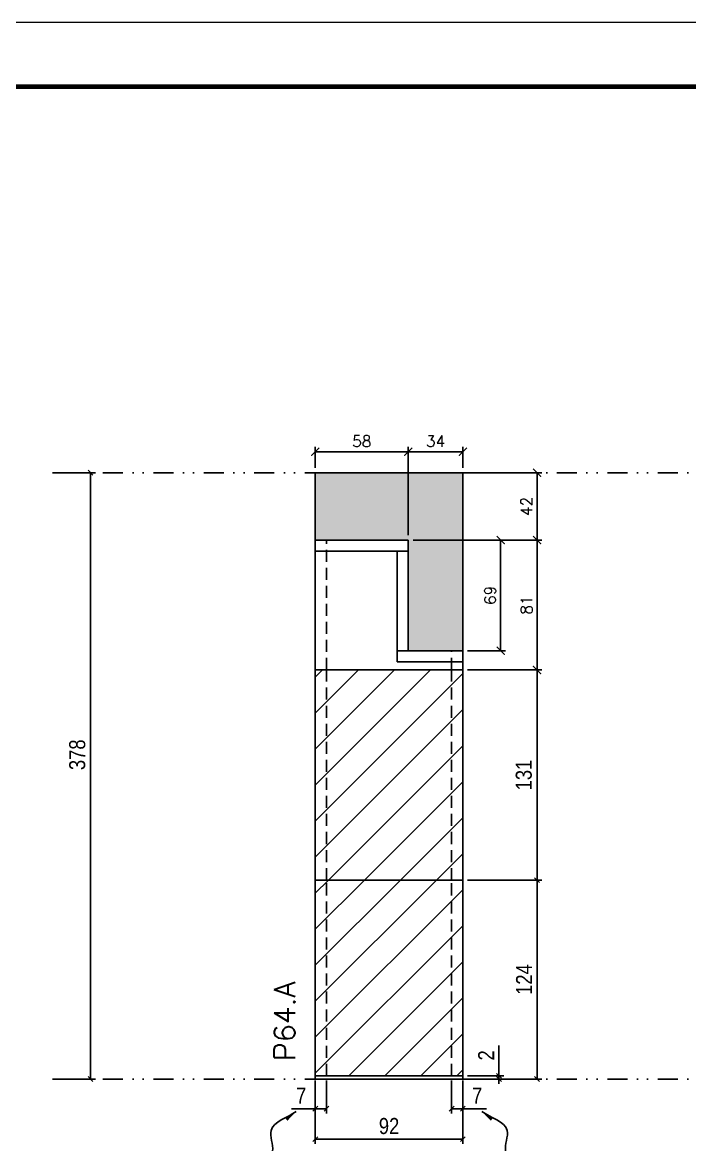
# Model space of a CAD drawing. Extents: x 2949 to 9203, y -16089 to 12527.
# Drawn here: x 3365 to 3781, y 4936 to 5635 of the extents above; entities that cross this region are included whole.
import ezdxf

# ---------------------------------------------------------------- set-up
doc = ezdxf.new("R2010")
doc.units = 0
for name, pattern in [('DASHED', [0.75, 0.5, -0.25]), ('DIVIDE2', [0.625, 0.25, -0.125, 0, -0.125, 0, -0.125]), ('HIDDEN', [0.375, 0.25, -0.125])]:
    doc.linetypes.add(name, pattern=pattern)
for name, color, linetype in [('COTA', 241, 'Continuous'), ('cotas', 4, 'Continuous'), ('Nível', 160, 'Continuous'), ('Painéis', 200, 'Continuous'), ('SARR_2.2x7', 40, 'Continuous'), ('Sarrafo de Pressão', 42, 'HIDDEN')]:
    doc.layers.add(name, color=color, linetype=linetype)
for name, color, linetype, lineweight in [('Folhas', 255, 'Continuous', 9), ('Hachura', 251, 'Continuous', 9), ('SARRAFO DE PRESSAO', 251, 'DASHED', 9), ('Texto Seção', 7, 'Continuous', 15)]:
    doc.layers.add(name, color=color, linetype=linetype, lineweight=lineweight)
doc.styles.add('COTA TECNICA', font='techl___.ttf', dxfattribs={"height": 10})
doc.styles.add('COTA TECNICA-50', font='techl___.ttf', dxfattribs={"height": 10})
doc.styles.add('REGUA-120', font='ROMANS.shx', dxfattribs={"height": 15})
doc.styles.add('ROMANS', font='romans.shx')
doc.styles.get("Standard").update_dxf_attribs({"font": 'arial.ttf'})
doc.dimstyles.new('COTA PAINEL-50', dxfattribs={"dimtxt": 10, "dimasz": 3, "dimexe": 3, "dimexo": 3, "dimgap": 3, "dimtad": 1, "dimdec": 1, "dimzin": 12, "dimdsep": 46, "dimtxsty": 'COTA TECNICA-50', "dimblk1": 'OBLIQUE', "dimblk2": 'OBLIQUE', "dimsah": 1, "dimcen": 0.9, "dimclrd": 4, "dimclre": 4, "dimclrt": 240, "dimadec": 1, "dimazin": 3, "dimtfac": 1, "dimtdec": 1, "dimtmove": 0, "dimatfit": 3, "dimfxl": 1, "dimtolj": 1, "dimtzin": 12, "dimarcsym": 0})
doc.dimstyles.new('Cota Paínel', dxfattribs={"dimtxt": 7, "dimasz": 5, "dimexe": 3, "dimexo": 3, "dimgap": 3, "dimtad": 1, "dimdec": 1, "dimzin": 12, "dimdsep": 46, "dimtxsty": 'ROMANS', "dimblk": 'ARCHTICK', "dimcen": 0, "dimclrd": 4, "dimclre": 4, "dimclrt": 1, "dimadec": 1, "dimazin": 3, "dimtfac": 1, "dimtdec": 1, "dimtmove": 0, "dimatfit": 3, "dimldrblk": 'OBLIQUE', "dimfxl": 1, "dimtolj": 1, "dimtzin": 12, "dimarcsym": 0})
doc.dimstyles.new('PAINEL', dxfattribs={"dimtxt": 10, "dimasz": 3, "dimexe": 3, "dimexo": 3, "dimgap": 3, "dimtad": 1, "dimdec": 1, "dimzin": 12, "dimdsep": 46, "dimtxsty": 'COTA TECNICA', "dimblk1": 'OBLIQUE', "dimblk2": 'OBLIQUE', "dimsah": 1, "dimcen": 0.9, "dimclrd": 4, "dimclre": 4, "dimclrt": 240, "dimadec": 1, "dimazin": 3, "dimtfac": 1, "dimtdec": 1, "dimtmove": 0, "dimatfit": 3, "dimfxl": 1, "dimtolj": 1, "dimtzin": 12, "dimarcsym": 0})
doc.dimstyles.get("Standard").update_dxf_attribs({"dimtxt": 0.18, "dimasz": 0.18, "dimexe": 0.18, "dimexo": 0.0625, "dimgap": 0.09, "dimtad": 0, "dimtih": 1, "dimtoh": 1, "dimdec": 4, "dimzin": 0, "dimdsep": 46, "dimtxsty": 'Standard', "dimcen": 0.09, "dimadec": 0, "dimazin": 0, "dimtfac": 1, "dimtdec": 4, "dimtofl": 0, "dimtmove": 0, "dimatfit": 3, "dimfxl": 1, "dimtolj": 1, "dimtzin": 0, "dimarcsym": 0})
pattern_1 = [(45, (-126071.967, -22713.47), (-11.2253202, 11.2253202), [])]

# ---------------------------------------------------------------- blocks, each defined once
blk = doc.blocks.new('9999999999')
at = {"layer": 'Folhas'}
blk.add_lwpolyline([(98138.98, 34190.21), (99623.98, 34190.21), (99623.98, 35240.21), (98138.98, 35240.21)], close=True, dxfattribs=at)
at = {"layer": 'Folhas', "color": 30, "const_width": 3}
blk.add_lwpolyline([(98213.98, 34230.21), (99583.98, 34230.21), (99583.98, 35200.21), (98213.98, 35200.21)], close=True, dxfattribs=at)
blk = doc.blocks.new('_Oblique')
at = {"color": 0, "linetype": 'ByBlock', "lineweight": -2}
blk.add_line((-0.5, -0.5), (0.5, 0.5), dxfattribs=at)
blk = doc.blocks.new('*D803')
at = {"layer": 'cotas', "color": 4, "linetype": 'ByBlock', "lineweight": -2, "transparency": 16777216}
for p, q in [((3386.69, 5354.57), (3410.41, 5354.57)), ((3407.41, 5354.57), (3407.41, 4976.57)), ((3386.69, 4976.57), (3410.41, 4976.57))]:
    blk.add_line(p, q, dxfattribs=at)
at = {"layer": 'Defpoints', "color": 0, "linetype": 'ByBlock', "transparency": 16777216}
for p in [(3383.69, 5354.57), (3383.69, 4976.57), (3407.41, 4976.57)]:
    blk.add_point(p, dxfattribs=at)
at = {"layer": 'cotas', "color": 4, "linetype": 'ByBlock', "lineweight": -2, "transparency": 16777216, "xscale": 3, "yscale": 3, "zscale": 3}
for p, rotation in [((3407.41, 5354.57), 90), ((3407.41, 4976.57), 270)]:
    blk.add_blockref('_Oblique', p, dxfattribs=dict(at, rotation=rotation))
at = {"layer": 'cotas', "color": 240, "linetype": 'ByBlock', "transparency": 16777216, "insert": (3399.17, 5178.72), "char_height": 10, "attachment_point": 5, "rotation": 90, "style": 'COTA TECNICA'}
blk.add_mtext('\\A1;378', dxfattribs=at)
blk = doc.blocks.new('*D786')
at = {"layer": 'COTA', "color": 4, "lineweight": -2, "transparency": 16777216}
for p, q in [((3547.54, 4975.57), (3547.54, 4936.11)), ((3639.54, 4975.57), (3639.54, 4936.11)), ((3547.54, 4939.11), (3639.54, 4939.11))]:
    blk.add_line(p, q, dxfattribs=at)
at = {"layer": 'Defpoints', "color": 0, "transparency": 16777216}
for p in [(3547.54, 4978.57), (3639.54, 4978.57), (3639.54, 4939.11)]:
    blk.add_point(p, dxfattribs=at)
at = {"layer": 'COTA', "color": 4, "lineweight": -2, "transparency": 16777216, "xscale": 3, "yscale": 3, "zscale": 3, "rotation": 180}
blk.add_blockref('_Oblique', (3547.54, 4939.11), dxfattribs=at)
at = {"layer": 'COTA', "color": 4, "lineweight": -2, "transparency": 16777216, "xscale": 3, "yscale": 3, "zscale": 3}
blk.add_blockref('_Oblique', (3639.54, 4939.11), dxfattribs=at)
at = {"layer": 'COTA', "color": 240, "transparency": 16777216, "insert": (3593.54, 4947.2), "char_height": 10, "attachment_point": 5, "style": 'COTA TECNICA'}
blk.add_mtext('\\A1;92', dxfattribs=at)
blk = doc.blocks.new('*D787')
at = {"layer": 'COTA', "color": 4, "lineweight": -2, "transparency": 16777216}
for p, q in [((3554.54, 4975.57), (3554.54, 4955.06)), ((3547.54, 4973.57), (3547.54, 4955.06)), ((3547.54, 4958.06), (3532.81, 4958.06)), ((3554.54, 4958.06), (3547.54, 4958.06))]:
    blk.add_line(p, q, dxfattribs=at)
at = {"layer": 'Defpoints', "color": 0, "transparency": 16777216}
for p in [(3547.54, 4976.57), (3554.54, 4978.57), (3547.54, 4958.06)]:
    blk.add_point(p, dxfattribs=at)
at = {"layer": 'COTA', "color": 4, "lineweight": -2, "transparency": 16777216, "xscale": 3, "yscale": 3, "zscale": 3, "rotation": 180}
blk.add_blockref('_Oblique', (3547.54, 4958.06), dxfattribs=at)
at = {"layer": 'COTA', "color": 4, "lineweight": -2, "transparency": 16777216, "xscale": 3, "yscale": 3, "zscale": 3}
blk.add_blockref('_Oblique', (3554.54, 4958.06), dxfattribs=at)
at = {"layer": 'COTA', "color": 240, "transparency": 16777216, "insert": (3538.68, 4966.13), "char_height": 10, "attachment_point": 5, "style": 'COTA TECNICA-50'}
blk.add_mtext('\\A1;7', dxfattribs=at)
blk = doc.blocks.new('*D788')
at = {"layer": 'COTA', "color": 4, "lineweight": -2, "transparency": 16777216}
for p, q in [((3632.54, 4975.57), (3632.54, 4955.06)), ((3639.54, 4973.57), (3639.54, 4955.06)), ((3632.54, 4958.06), (3639.54, 4958.06)), ((3639.54, 4958.06), (3654.27, 4958.06))]:
    blk.add_line(p, q, dxfattribs=at)
at = {"layer": 'Defpoints', "color": 0, "transparency": 16777216}
for p in [(3632.54, 4978.57), (3639.54, 4976.57), (3639.54, 4958.06)]:
    blk.add_point(p, dxfattribs=at)
at = {"layer": 'COTA', "color": 4, "lineweight": -2, "transparency": 16777216, "xscale": 3, "yscale": 3, "zscale": 3, "rotation": 180}
blk.add_blockref('_Oblique', (3632.54, 4958.06), dxfattribs=at)
at = {"layer": 'COTA', "color": 4, "lineweight": -2, "transparency": 16777216, "xscale": 3, "yscale": 3, "zscale": 3}
blk.add_blockref('_Oblique', (3639.54, 4958.06), dxfattribs=at)
at = {"layer": 'COTA', "color": 240, "transparency": 16777216, "insert": (3648.41, 4966.13), "char_height": 10, "attachment_point": 5, "style": 'COTA TECNICA-50'}
blk.add_mtext('\\A1;7', dxfattribs=at)
blk = doc.blocks.new('*D789')
at = {"layer": 'COTA', "color": 4, "lineweight": -2, "transparency": 16777216}
for p, q in [((3642.54, 5100.57), (3688.78, 5100.57)), ((3685.78, 4976.57), (3685.78, 5100.57)), ((3642.54, 4976.57), (3688.78, 4976.57))]:
    blk.add_line(p, q, dxfattribs=at)
at = {"layer": 'Defpoints', "color": 0, "transparency": 16777216}
for p in [(3639.54, 5100.57), (3685.78, 5100.57), (3639.54, 4976.57)]:
    blk.add_point(p, dxfattribs=at)
at = {"layer": 'COTA', "color": 4, "lineweight": -2, "transparency": 16777216, "xscale": 3, "yscale": 3, "zscale": 3}
for p, rotation in [((3685.78, 5100.57), 90), ((3685.78, 4976.57), 270)]:
    blk.add_blockref('_Oblique', p, dxfattribs=dict(at, rotation=rotation))
at = {"layer": 'COTA', "color": 240, "transparency": 16777216, "insert": (3677.71, 5038.57), "char_height": 10, "attachment_point": 5, "rotation": 90, "style": 'COTA TECNICA-50'}
blk.add_mtext('\\A1;124', dxfattribs=at)
blk = doc.blocks.new('*D790')
at = {"layer": 'COTA', "color": 4, "lineweight": -2, "transparency": 16777216}
for p, q in [((3662.07, 4978.57), (3662.07, 4997.37)), ((3642.54, 4978.57), (3665.07, 4978.57)), ((3642.54, 4976.57), (3665.07, 4976.57)), ((3662.07, 4976.57), (3662.07, 4978.57)), ((3662.07, 4976.57), (3662.07, 4973.57))]:
    blk.add_line(p, q, dxfattribs=at)
at = {"layer": 'Defpoints', "color": 0, "transparency": 16777216}
for p in [(3639.54, 4978.57), (3639.54, 4976.57), (3662.07, 4976.57)]:
    blk.add_point(p, dxfattribs=at)
at = {"layer": 'COTA', "color": 4, "lineweight": -2, "transparency": 16777216, "xscale": 3, "yscale": 3, "zscale": 3}
for p, rotation in [((3662.07, 4978.57), 270), ((3662.07, 4976.57), 90)]:
    blk.add_blockref('_Oblique', p, dxfattribs=dict(at, rotation=rotation))
at = {"layer": 'COTA', "color": 240, "transparency": 16777216, "insert": (3654.07, 4991.31), "char_height": 10, "attachment_point": 5, "rotation": 90, "style": 'COTA TECNICA-50'}
blk.add_mtext('\\A1;2', dxfattribs=at)
blk = doc.blocks.new('*D791')
at = {"layer": 'COTA', "color": 4, "linetype": 'ByBlock', "lineweight": -2, "transparency": 16777216}
for p, q in [((3642.54, 5231.57), (3688.78, 5231.57)), ((3685.78, 5231.57), (3685.78, 5100.57)), ((3642.54, 5100.57), (3688.78, 5100.57))]:
    blk.add_line(p, q, dxfattribs=at)
at = {"layer": 'Defpoints', "color": 0, "linetype": 'ByBlock', "transparency": 16777216}
for p in [(3639.54, 5231.57), (3639.54, 5100.57), (3685.78, 5100.57)]:
    blk.add_point(p, dxfattribs=at)
at = {"layer": 'COTA', "color": 4, "linetype": 'ByBlock', "lineweight": -2, "transparency": 16777216, "xscale": 3, "yscale": 3, "zscale": 3}
for p, rotation in [((3685.78, 5231.57), 90), ((3685.78, 5100.57), 270)]:
    blk.add_blockref('_Oblique', p, dxfattribs=dict(at, rotation=rotation))
at = {"layer": 'COTA', "color": 240, "linetype": 'ByBlock', "transparency": 16777216, "insert": (3677.56, 5166.07), "char_height": 10, "attachment_point": 5, "rotation": 90, "style": 'COTA TECNICA'}
blk.add_mtext('\\A1;131', dxfattribs=at)
blk = doc.blocks.new('_ArchTick')
at = {"color": 0, "linetype": 'ByBlock', "const_width": 0.15}
blk.add_lwpolyline([(-0.5, -0.5), (0.5, 0.5)], dxfattribs=at)
blk = doc.blocks.new('*D813')
at = {"layer": 'COTA', "color": 4, "lineweight": -2, "transparency": 16777216}
for p, q in [((3608.54, 5312.57), (3688.78, 5312.57)), ((3685.78, 5312.57), (3685.78, 5231.57)), ((3642.54, 5231.57), (3688.78, 5231.57))]:
    blk.add_line(p, q, dxfattribs=at)
at = {"layer": 'Defpoints', "color": 0, "transparency": 16777216}
for p in [(3605.54, 5312.57), (3639.54, 5231.57), (3685.78, 5231.57)]:
    blk.add_point(p, dxfattribs=at)
at = {"layer": 'COTA', "color": 4, "lineweight": -2, "transparency": 16777216, "xscale": 5, "yscale": 5, "zscale": 5}
for p, rotation in [((3685.78, 5312.57), 90), ((3685.78, 5231.57), 270)]:
    blk.add_blockref('_ArchTick', p, dxfattribs=dict(at, rotation=rotation))
at = {"layer": 'COTA', "color": 1, "transparency": 16777216, "insert": (3679.28, 5272.07), "char_height": 7, "attachment_point": 5, "rotation": 90, "style": 'ROMANS'}
blk.add_mtext('\\A1;81', dxfattribs=at)
blk = doc.blocks.new('*D814')
at = {"layer": 'COTA', "color": 4, "lineweight": -2, "transparency": 16777216}
for p, q in [((3608.54, 5312.57), (3666.11, 5312.57)), ((3663.11, 5312.57), (3663.11, 5243.57)), ((3642.54, 5243.57), (3666.11, 5243.57))]:
    blk.add_line(p, q, dxfattribs=at)
at = {"layer": 'Defpoints', "color": 0, "transparency": 16777216}
for p in [(3605.54, 5312.57), (3639.54, 5243.57), (3663.11, 5243.57)]:
    blk.add_point(p, dxfattribs=at)
at = {"layer": 'COTA', "color": 4, "lineweight": -2, "transparency": 16777216, "xscale": 5, "yscale": 5, "zscale": 5}
for p, rotation in [((3663.11, 5312.57), 90), ((3663.11, 5243.57), 270)]:
    blk.add_blockref('_ArchTick', p, dxfattribs=dict(at, rotation=rotation))
at = {"layer": 'COTA', "color": 1, "transparency": 16777216, "insert": (3656.61, 5278.07), "char_height": 7, "attachment_point": 5, "rotation": 90, "style": 'ROMANS'}
blk.add_mtext('\\A1;69', dxfattribs=at)
blk = doc.blocks.new('*D815')
at = {"layer": 'COTA', "color": 4, "lineweight": -2, "transparency": 16777216}
for p, q in [((3547.54, 5357.57), (3547.54, 5370.68)), ((3547.54, 5367.68), (3605.54, 5367.68)), ((3605.54, 5315.57), (3605.54, 5370.68))]:
    blk.add_line(p, q, dxfattribs=at)
at = {"layer": 'Defpoints', "color": 0, "transparency": 16777216}
for p in [(3605.54, 5367.68), (3547.54, 5354.57), (3605.54, 5312.57)]:
    blk.add_point(p, dxfattribs=at)
at = {"layer": 'COTA', "color": 4, "lineweight": -2, "transparency": 16777216, "xscale": 5, "yscale": 5, "zscale": 5, "rotation": 180}
blk.add_blockref('_ArchTick', (3547.54, 5367.68), dxfattribs=at)
at = {"layer": 'COTA', "color": 4, "lineweight": -2, "transparency": 16777216, "xscale": 5, "yscale": 5, "zscale": 5}
blk.add_blockref('_ArchTick', (3605.54, 5367.68), dxfattribs=at)
at = {"layer": 'COTA', "color": 1, "transparency": 16777216, "insert": (3576.54, 5374.18), "char_height": 7, "attachment_point": 5, "style": 'ROMANS'}
blk.add_mtext('\\A1;58', dxfattribs=at)
blk = doc.blocks.new('*D816')
at = {"layer": 'COTA', "color": 4, "lineweight": -2, "transparency": 16777216}
for p, q in [((3605.54, 5315.57), (3605.54, 5370.68)), ((3605.54, 5367.68), (3639.54, 5367.68)), ((3639.54, 5357.57), (3639.54, 5370.68))]:
    blk.add_line(p, q, dxfattribs=at)
at = {"layer": 'Defpoints', "color": 0, "transparency": 16777216}
for p in [(3639.54, 5367.68), (3639.54, 5354.57), (3605.54, 5312.57)]:
    blk.add_point(p, dxfattribs=at)
at = {"layer": 'COTA', "color": 4, "lineweight": -2, "transparency": 16777216, "xscale": 5, "yscale": 5, "zscale": 5, "rotation": 180}
blk.add_blockref('_ArchTick', (3605.54, 5367.68), dxfattribs=at)
at = {"layer": 'COTA', "color": 4, "lineweight": -2, "transparency": 16777216, "xscale": 5, "yscale": 5, "zscale": 5}
blk.add_blockref('_ArchTick', (3639.54, 5367.68), dxfattribs=at)
at = {"layer": 'COTA', "color": 1, "transparency": 16777216, "insert": (3622.54, 5374.18), "char_height": 7, "attachment_point": 5, "style": 'ROMANS'}
blk.add_mtext('\\A1;34', dxfattribs=at)
blk = doc.blocks.new('*D817')
at = {"layer": 'COTA', "color": 4, "lineweight": -2, "transparency": 16777216}
for p, q in [((3642.54, 5354.57), (3688.78, 5354.57)), ((3685.78, 5312.57), (3685.78, 5354.57)), ((3608.54, 5312.57), (3688.78, 5312.57))]:
    blk.add_line(p, q, dxfattribs=at)
at = {"layer": 'Defpoints', "color": 0, "transparency": 16777216}
for p in [(3639.54, 5354.57), (3685.78, 5354.57), (3605.54, 5312.57)]:
    blk.add_point(p, dxfattribs=at)
at = {"layer": 'COTA', "color": 4, "lineweight": -2, "transparency": 16777216, "xscale": 5, "yscale": 5, "zscale": 5}
for p, rotation in [((3685.78, 5354.57), 90), ((3685.78, 5312.57), 270)]:
    blk.add_blockref('_ArchTick', p, dxfattribs=dict(at, rotation=rotation))
at = {"layer": 'COTA', "color": 1, "transparency": 16777216, "insert": (3679.28, 5333.57), "char_height": 7, "attachment_point": 5, "rotation": 90, "style": 'ROMANS'}
blk.add_mtext('\\A1;42', dxfattribs=at)

msp = doc.modelspace()

# ---------------------------------------------------------------- hatches: boundary and pattern name
at = {"layer": 'COTA', "linetype": 'ByBlock'}
h = msp.add_hatch(dxfattribs=at)
h.set_pattern_fill('AR-CONC', color=256, scale=0.03)
h.set_pattern_definition([(50, (0, 18), (5.46554, -0.4781726), [0.5715, -6.2865]), (355, (0, 18), (-1.0573026, 5.7317054), [0.4572, -5.0292175]), (100.451445, (0.4555, 17.96), (4.4082374, 5.2535326), [0.4857003, -5.3427073]), (46.1842, (0, 19.524), (8.132371, -1.26127), [0.85725, -9.42975]), (96.63556, (0.678, 19.419), (7.122124, 7.422784), [0.728551, -8.014068]), (351.18415, (0, 19.524), (7.122124, 7.422784), [0.685799, -7.543792]), (21, (0.762, 19.143), (4.5484317, -3.067956), [0.5715, -6.2865]), (326, (0.762, 19.143), (1.854061, 5.525639), [0.4572, -5.0292]), (71.451445, (1.141, 18.8873), (6.4024926, 2.457683), [0.4857003, -5.342698]), (37.5, (0, 18), (0.0926581, 2.53665117), [0, -4.96824, 0, -5.1054, 0, -5.04825]), (7.5, (0, 18), (2.0045899, 3.0054172), [0, -2.91084, 0, -4.85394, 0, -1.92405]), (327.5, (-1.6993, 18), (4.06771786, -0.1718623), [0, -1.905, 0, -5.9436, 0, -7.8867]), (317.5, (-2.4613, 18), (4.4438754, 0.7627947), [0, -2.4765, 0, -3.94716, 0, -5.6007])])
h.paths.add_polyline_path([(3639.54, 5354.57), (3547.54, 5354.57), (3547.54, 5312.57), (3605.54, 5312.57), (3605.54, 5243.57), (3639.54, 5243.57)])
at = {"layer": 'Hachura', "linetype": 'ByBlock'}
h = msp.add_hatch(dxfattribs=at)
h.set_pattern_fill('ANSI31', color=256, scale=5)
h.set_pattern_definition(pattern_1)
h.paths.add_polyline_path([(3547.54, 5231.57), (3547.54, 5100.57), (3639.54, 5100.57), (3639.54, 5231.57)])
h = msp.add_hatch(dxfattribs=at)
h.set_pattern_fill('ANSI31', color=256, scale=5)
h.set_pattern_definition(pattern_1)
h.paths.add_polyline_path([(3639.54, 5100.57), (3547.54, 5100.57), (3547.54, 4978.57), (3639.54, 4978.57)])

# ---------------------------------------------------------------- linework, layer by layer
at = {"layer": 'COTA', "linetype": 'ByBlock'}
for p, q in [((3547.54, 5354.57), (3639.54, 5354.57)), ((3547.54, 5312.57), (3547.54, 5354.57)), ((3639.54, 5243.57), (3639.54, 5354.57))]:
    msp.add_line(p, q, dxfattribs=at)
at = {"layer": 'Nível', "color": 4, "linetype": 'DIVIDE2', "ltscale": 50}
for p, q in [((3383.69, 5354.57), (4394.03, 5354.57)), ((3383.69, 4976.57), (4394.03, 4976.57))]:
    msp.add_line(p, q, dxfattribs=at)
at = {"layer": 'Painéis'}
for p, q in [((3547.54, 5231.57), (3547.54, 5312.57)), ((3547.54, 5312.57), (3605.54, 5312.57)), ((3605.54, 5243.57), (3605.54, 5312.57)), ((3605.54, 5243.57), (3639.54, 5243.57)), ((3639.54, 5231.57), (3639.54, 5243.57))]:
    msp.add_line(p, q, dxfattribs=at)
for points in [[(3547.54, 5100.57), (3639.54, 5100.57), (3639.54, 5231.57), (3547.54, 5231.57)], [(3547.54, 4978.57), (3639.54, 4978.57), (3639.54, 5100.57), (3547.54, 5100.57)], [(3547.54, 4978.57), (3639.54, 4978.57), (3639.54, 4976.57), (3547.54, 4976.57)]]:
    msp.add_lwpolyline(points, close=True, dxfattribs=at)
at = {"layer": 'SARR_2.2x7'}
for p, q in [((3547.54, 5305.57), (3605.54, 5305.57)), ((3598.54, 5243.57), (3598.54, 5305.57)), ((3598.54, 5236.57), (3598.54, 5243.57)), ((3605.54, 5243.57), (3598.54, 5243.57)), ((3598.54, 5236.57), (3639.54, 5236.57))]:
    msp.add_line(p, q, dxfattribs=at)
at = {"layer": 'Sarrafo de Pressão', "ltscale": 30}
for p, q in [((3554.54, 5231.57), (3554.54, 5312.57)), ((3632.54, 5231.57), (3632.54, 5243.57)), ((3554.54, 5100.57), (3554.54, 5231.57)), ((3632.54, 5100.57), (3632.54, 5231.57)), ((3554.54, 4978.57), (3554.54, 5100.57)), ((3632.54, 4978.57), (3632.54, 5100.57))]:
    msp.add_line(p, q, dxfattribs=at)

# ---------------------------------------------------------------- block references
at = {"layer": 'SARRAFO DE PRESSAO', "color": 6, "linetype": 'ByBlock'}
msp.add_blockref('9999999999', (-95189.94, -29604.92), dxfattribs=at)

# ---------------------------------------------------------------- texts
at = {"layer": 'Texto Seção', "insert": (3534.92, 4987.82), "char_height": 13, "width": 285.3299, "attachment_point": 7, "rotation": 90, "style": 'REGUA-120'}
msp.add_mtext('P64.A', dxfattribs=at)

# ---------------------------------------------------------------- dimensions: what is measured, and where the dimension line sits
at = {"layer": 'COTA'}
for base, p1, p2, dimstyle, picture, middle in [((3605.54, 5367.68), (3547.54, 5354.57), (3605.54, 5312.57), 'Cota Paínel', '*D815', (3576.54, 5374.18)), ((3639.54, 4958.06), (3632.54, 4978.57), (3639.54, 4976.57), 'COTA PAINEL-50', '*D788', (3648.41, 4966.13))]:
    dim = msp.add_linear_dim(base=base, p1=p1, p2=p2, dimstyle=dimstyle, dxfattribs=at)
    dim.commit()
    dim.dimension.update_dxf_attribs({"geometry": picture, "text_midpoint": middle})
for base, p1, p2, dimstyle, override, picture, middle in [((3639.54, 5367.68), (3605.54, 5312.57), (3639.54, 5354.57), 'Cota Paínel', {"dimtmove": 1}, '*D816', (3622.54, 5374.18)), ((3639.54, 4939.11), (3547.54, 4978.57), (3639.54, 4978.57), 'PAINEL', {"dimarcsym": 2}, '*D786', (3593.54, 4947.2))]:
    dim = msp.add_linear_dim(base=base, p1=p1, p2=p2, dimstyle=dimstyle, override=override, dxfattribs=at)
    dim.commit()
    dim.dimension.update_dxf_attribs({"geometry": picture, "text_midpoint": middle})
for base, p1, p2, angle, dimstyle, picture, middle in [((3685.78, 5354.57), (3605.54, 5312.57), (3639.54, 5354.57), 90, 'Cota Paínel', '*D817', (3679.28, 5333.57)), ((3685.78, 5231.57), (3605.54, 5312.57), (3639.54, 5231.57), 90, 'Cota Paínel', '*D813', (3679.28, 5272.07)), ((3663.11, 5243.57), (3605.54, 5312.57), (3639.54, 5243.57), 90, 'Cota Paínel', '*D814', (3656.61, 5278.07)), ((3685.78, 5100.57), (3639.54, 4976.57), (3639.54, 5100.57), 90, 'COTA PAINEL-50', '*D789', (3677.71, 5038.57)), ((3547.54, 4958.06), (3554.54, 4978.57), (3547.54, 4976.57), 180, 'COTA PAINEL-50', '*D787', (3538.68, 4966.13))]:
    dim = msp.add_linear_dim(base=base, p1=p1, p2=p2, angle=angle, dimstyle=dimstyle, dxfattribs=at)
    dim.commit()
    dim.dimension.update_dxf_attribs({"geometry": picture, "text_midpoint": middle})
at = {"layer": 'COTA', "linetype": 'ByBlock'}
dim = msp.add_linear_dim(base=(3685.78, 5100.57), p1=(3639.54, 5231.57), p2=(3639.54, 5100.57), angle=90, dimstyle='PAINEL', dxfattribs=at)
dim.commit()
dim.dimension.update_dxf_attribs({"geometry": '*D791', "text_midpoint": (3677.56, 5166.07)})
at = {"layer": 'COTA'}
dim = msp.add_linear_dim(base=(3662.07, 4976.57), p1=(3639.54, 4978.57), p2=(3639.54, 4976.57), angle=90, dimstyle='COTA PAINEL-50', dxfattribs=at)
dim.commit()
dim.dimension.update_dxf_attribs({"geometry": '*D790', "text_midpoint": (3662.07, 4991.31), "dimtype": 160})
at = {"layer": 'cotas', "linetype": 'ByBlock'}
dim = msp.add_linear_dim(base=(3407.41, 4976.57), p1=(3383.69, 5354.57), p2=(3383.69, 4976.57), angle=90, dimstyle='PAINEL', dxfattribs=at)
dim.commit()
dim.dimension.update_dxf_attribs({"geometry": '*D803', "text_midpoint": (3407.41, 5178.72), "dimtype": 160})

# ---------------------------------------------------------------- leaders
at = {"layer": 'COTA', "path_type": 1}
for points in [[(3535.71, 4956.39), (3519.93, 4944.55), (3520.85, 4931.55), (3515.3, 4921.76)], [(3651.37, 4956.39), (3667.16, 4944.55), (3666.23, 4931.55), (3671.78, 4921.76)]]:
    msp.add_leader(points, dimstyle='Standard', override={"dimasz": 8}, dxfattribs=at)

doc.saveas('drawing.dxf')
